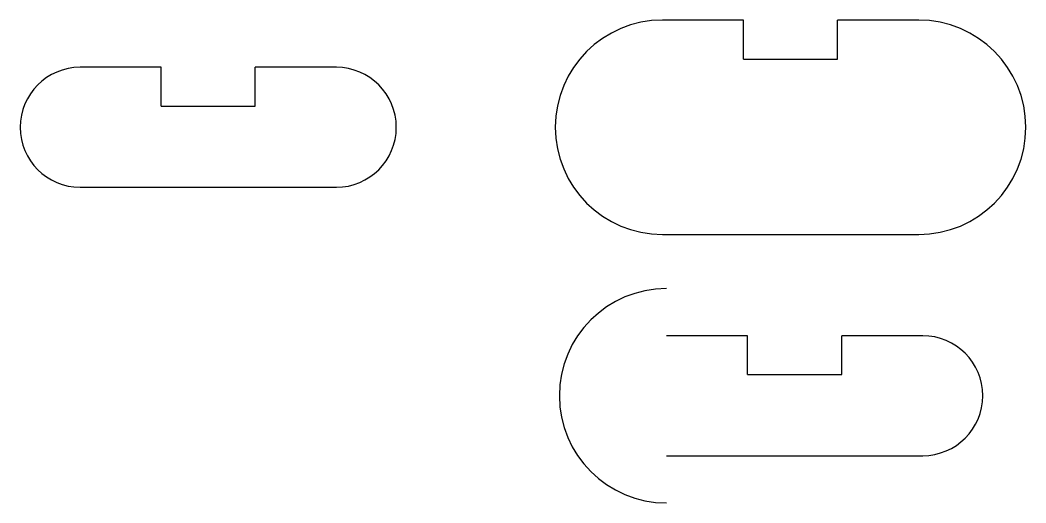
# Model space of a CAD drawing. Header units: millimetres. Extents: x 146145 to 427629, y -152942 to -17795.
import ezdxf

# ---------------------------------------------------------------- set-up
doc = ezdxf.new("R2010")
doc.units = ezdxf.units.MM

msp = doc.modelspace()

# ---------------------------------------------------------------- linework, layer by layer
for p, q in [((348592, -17795), (325912, -17795)), ((348592, -28683), (348592, -17795)), ((397629, -17795), (374949, -17795)), ((374949, -28683), (374949, -17795)), ((348592, -28683), (374949, -28683)), ((185609, -31011), (162929, -31011)), ((185609, -41899), (185609, -31011)), ((234647, -31011), (211966, -31011)), ((211966, -41899), (211966, -31011)), ((185609, -41899), (211966, -41899)), ((162929, -64579), (234647, -64579)), ((325912, -77795), (397629, -77795)), ((349743, -106158), (327063, -106158)), ((349743, -117046), (349743, -106158)), ((398780, -106158), (376100, -106158)), ((376100, -117046), (376100, -106158)), ((349743, -117046), (376100, -117046)), ((327063, -139726), (398780, -139726))]:
    msp.add_line(p, q)
for centre, radius, start, end in [((325912, -47795), 30000, 90, 270), ((397629, -47795), 30000, 270, 450), ((162929, -47795), 16784, 90, 270), ((234647, -47795), 16784, 270, 90), ((327063, -122942), 30000, 90, 270), ((398780, -122942), 16784, 270, 90)]:
    msp.add_arc(centre, radius, start, end)

doc.saveas('drawing.dxf')
